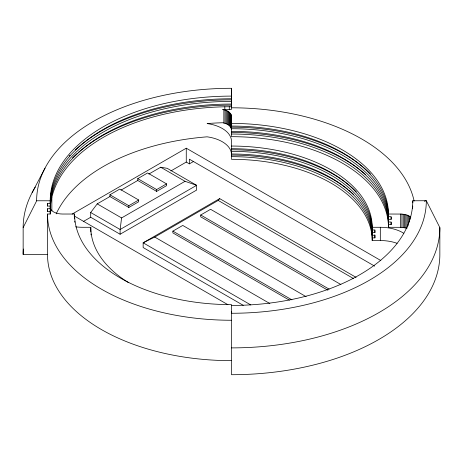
<?xml version="1.0" encoding="UTF-8"?>
<svg xmlns="http://www.w3.org/2000/svg" width="463" height="463" viewBox="0 0 463 463"><rect width="100%" height="100%" fill="white"/><g stroke="black" fill="none" stroke-linecap="round" stroke-linejoin="round"><path stroke-width="0.69" d="M120.108 234.243L120.12 229.498L121.59 217.934L185.05 181.299L196.636 185.322L196.636 190.056L120.108 234.243L90.69 217.257L83.282 221.534M231.5 107.306L231.581 88.294A194.848 112.492 0 0 0 36.623 200.757M231.5 123.424A156.94 90.609 0 0 1 388.44 214.028L401.942 214.068L406.96 215.029L406.96 228.288L401.942 227.327L388.44 227.287A156.94 90.609 0 0 0 231.5 136.678L231.5 116.392C231.159 112.069 226.297 110.153 222.605 109.488L231.5 109.361L231.581 88.294M231.5 360.648A183.996 106.23 0 0 1 47.504 254.413L23.15 254.413L23.15 227.593L36.681 200.774L50.207 200.774A181.293 104.667 0 0 1 231.5 96.107M32.121 192.677L45.067 168.121M90.69 217.257L90.69 212.517L97.218 203.876L109.91 196.549L128.818 207.459L138.68 201.764L138.68 199.999L119.778 189.083L109.91 194.778L109.91 196.549M243.278 305.354L143.142 247.537L143.148 242.797L154.74 237.073L218.2 200.438L219.67 198.621L356.111 277.389M72.182 214.068L186.265 148.201L380.806 260.519M137.748 180.477L137.748 178.643L147.616 172.948L166.518 183.863L166.518 185.692L156.656 191.387L137.748 180.477L121.017 190.137M148.86 174.059L160.684 167.23L167.218 168.335L196.636 185.322L120.12 229.498L90.69 212.517M170.905 170.945L186.265 162.073L189.367 163.867L193.644 161.396M109.91 194.778L128.818 205.694L138.68 199.999M137.748 178.643L156.656 189.558L166.518 183.863M219.67 198.621L143.148 242.797L250.796 304.949M327.879 290.243L200.716 216.829L200.716 215L210.584 209.305L340.878 284.531M289.392 300.169L172.878 232.901L172.878 231.135L182.746 225.435L306.147 296.685M424.293 201.231L426.319 200.728L439.85 227.593L439.85 254.413A208.35 120.287 0 0 1 231.5 374.706L231.5 304.637A156.94 90.609 0 0 1 74.56 214.028L62.383 214.028C58.031 213.941 52.875 212.876 50.426 208.894A181.293 104.667 0 0 0 50.207 214.028L47.504 214.028L47.504 254.413M231.5 104.059A181.293 104.667 0 0 0 50.207 208.726L47.504 208.726L47.504 211.377L50.207 211.377A181.293 104.667 0 0 1 224.827 106.779L231.5 106.71M231.5 305.441A181.293 104.667 0 0 0 412.793 200.774L426.319 200.728A194.848 112.492 0 0 1 231.5 313.266M231.5 98.758A181.293 104.667 0 0 0 50.207 203.425L47.504 203.425L47.504 206.076L50.207 206.076A181.293 104.667 0 0 1 231.5 101.409M231.5 126.075A156.94 90.609 0 0 1 388.44 216.678L391.142 216.678L391.142 219.335L388.44 219.335A156.94 90.609 0 0 0 231.5 128.726M231.5 131.376A156.94 90.609 0 0 1 388.44 221.985L391.142 221.985L391.142 224.636L388.44 224.636A156.94 90.609 0 0 0 231.5 134.027M128.413 282.575A140.706 81.233 0 0 1 90.794 227.287L82.68 227.287A31.663 18.283 0 0 1 75.672 226.829M231.5 146.053A140.706 81.233 0 0 1 372.206 227.287L380.32 227.287A31.663 18.283 0 0 1 403.84 233.323M231.5 148.704A140.706 81.233 0 0 1 372.206 229.937L374.908 229.937L374.908 232.588L372.206 232.588A140.706 81.233 0 0 0 231.5 151.355M231.5 154.005A140.706 81.233 0 0 1 372.206 235.239L374.908 235.239L374.908 237.889L372.206 237.889A140.706 81.233 0 0 0 231.5 156.656M231.5 129.646C231.159 125.323 226.297 123.413 222.605 122.741A181.293 104.667 0 0 0 207.1 123.569A31.663 18.283 0 0 1 231.5 141.365L231.5 159.307A140.706 81.233 0 0 1 372.206 240.54L380.32 240.54A31.663 18.283 0 0 1 397.086 243.312M406.96 215.029L410.837 217.101M374.648 266.138L189.367 159.168L189.367 163.867M160.684 167.23L185.05 181.299M218.2 200.438L353.338 278.46M200.716 215L329.135 289.138M172.878 231.135L291.898 299.85M97.218 203.876L121.59 217.934M154.74 237.073L269.854 303.543M74.063 215.874L227.941 304.712M231.784 313.191L231.5 311.668M412.793 200.774L412.793 202.765M410.015 216.493L410.015 219.288M409.089 215.943L409.089 222.223M408.065 215.457L408.065 225.921M405.779 214.676L405.779 227.929M404.54 214.398L404.54 227.651M403.256 214.195L403.256 227.449M401.942 214.068L401.942 227.327M400.617 214.028L400.617 227.287M388.44 214.028L388.44 216.678M388.44 219.335L388.44 221.985M388.44 224.636L388.44 227.287M380.32 227.287L380.32 240.54M372.206 227.287L372.206 229.937M372.206 232.588L372.206 235.239M372.206 237.889L372.206 240.54M231.431 115.623L231.431 128.882M231.216 114.865L231.216 128.124M230.869 114.124L230.869 127.383M230.383 113.412L230.383 126.665M229.77 112.729L229.77 125.988M229.278 106.722L229.278 109.372M229.035 112.092L229.035 125.346M228.184 111.496L228.184 124.755M227.229 110.964L227.229 124.217M226.181 110.489L226.181 123.748M225.053 110.084L225.053 123.337M224.827 106.779L224.827 109.436M223.855 109.748L223.855 123.002M186.265 148.201L186.265 162.073M156.656 189.558L156.656 191.387M128.818 205.694L128.818 207.459M90.794 227.287L90.794 229.937A140.706 81.233 0 0 0 90.841 231.928M74.56 214.028L74.56 216.678A156.94 90.609 0 0 0 74.607 218.906M51.856 197.29L51.856 211.03M50.426 206.243L50.426 211.684M50.207 200.774L50.207 203.425M50.207 206.076L50.207 208.726M50.207 211.377L50.207 214.028M56.197 213.865A181.293 104.667 0 0 1 207.1 136.828A31.663 18.283 0 0 1 231.5 154.619M231.5 320.257A183.996 106.23 0 0 1 47.504 214.028M231.5 107.798A183.996 106.23 0 0 1 414.113 201.029M23.15 254.413A208.35 120.287 0 0 1 23.358 249.007M439.85 227.593A208.35 120.287 0 0 1 231.5 347.887M23.15 227.593A208.35 120.287 0 0 1 34.482 188.464M34.76 187.995A208.35 120.287 0 0 1 35.327 187.069M91.061 234.92A140.706 81.233 0 0 1 90.968 233.925M231.5 155.093A143.408 82.796 0 0 1 347.725 189.39M348.749 190.218A143.408 82.796 0 0 1 353.593 194.454M374.81 234.845A143.408 82.796 0 0 1 374.908 237.889M231.5 149.792A143.408 82.796 0 0 1 356.279 191.78M374.868 230.557A143.408 82.796 0 0 1 374.908 232.588M231.5 132.464A159.642 92.172 0 0 1 365.319 174.372M391.096 222.373A159.642 92.172 0 0 1 391.142 224.636M231.5 127.163A159.642 92.172 0 0 1 370.406 173.903M391.096 217.072A159.642 92.172 0 0 1 391.142 219.335M74.856 222.24A156.94 90.609 0 0 1 74.751 221.129M47.504 211.377A183.996 106.23 0 0 1 47.556 208.772M72.529 157.889A183.996 106.23 0 0 1 77.269 153.45M78.513 152.362A183.996 106.23 0 0 1 231.5 105.147M47.504 206.076A183.996 106.23 0 0 1 47.556 203.471M69.23 156.002A183.996 106.23 0 0 1 69.942 155.232M75.249 149.977A183.996 106.23 0 0 1 76.858 148.513M77.269 148.148A183.996 106.23 0 0 1 231.5 99.846M412.736 205.994A181.293 104.667 0 0 1 412.574 208.558"/></g></svg>
